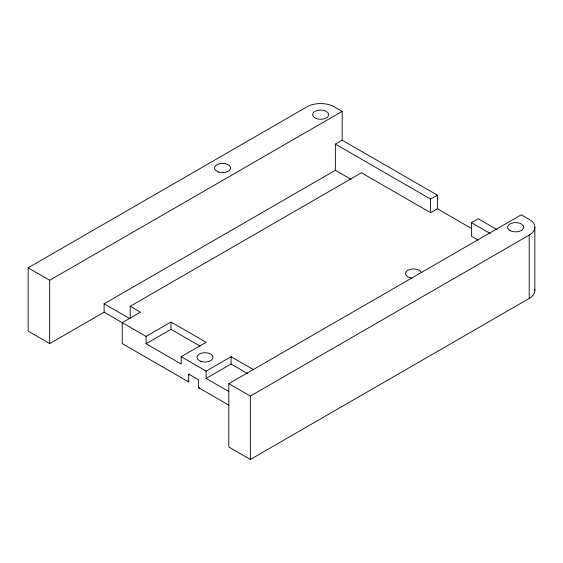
<?xml version="1.0" encoding="UTF-8"?>
<svg xmlns="http://www.w3.org/2000/svg" width="563" height="563" viewBox="0 0 563 563"><rect width="100%" height="100%" fill="white"/><g stroke="black" fill="none" stroke-linecap="round" stroke-linejoin="round"><path stroke-width="0.84" d="M146.049 336.4L146.049 343.733L181.187 364.022L181.187 356.689L206.128 342.29L170.99 322.001L146.049 336.4L104.106 312.184L49.692 343.606L28.15 331.164L28.15 267.812L307.025 106.808A19.241 11.105 0 0 1 334.232 106.808L342.163 111.39L342.163 140.187L437.388 195.164L437.388 208.774L471.4 228.409M28.15 267.812L49.692 280.247L342.163 111.39M104.106 312.184L104.106 303.809L335.365 170.293L335.365 144.114L342.163 140.187M130.18 318.025L130.18 306.293L361.439 172.778L430.589 212.701L437.388 208.774M146.049 343.733L170.99 329.334L200.146 346.168M335.365 144.114L430.589 199.091L437.388 195.164M181.187 356.689L206.128 371.094L231.069 356.689L253.484 369.631M478.057 240.105L471.4 236.263L471.4 222.652L478.205 218.726L497.094 229.634M206.128 371.094L206.128 378.42L231.069 364.022L247.509 373.515M228.803 383.656L521.282 214.799L529.213 219.38A19.241 11.105 0 0 1 529.213 235.088L529.213 298.439L250.345 459.45L228.803 447.015L228.803 383.656L250.345 396.092L529.213 235.088M130.18 306.293L140.377 312.184L122.241 322.655L122.241 343.606L188.725 381.981L188.725 374.128L198.598 379.835L198.598 387.689L199.823 387.977M471.4 222.652L490.296 233.561M335.365 170.293L351.009 179.323M104.106 303.809L129.434 318.433M206.128 378.42L228.803 391.51M198.598 387.689L228.803 405.128M187.965 380.926L188.725 381.981M534.85 227.234L534.85 290.585M430.589 199.091L430.589 212.701M250.345 396.092L250.345 459.45M231.069 356.689L231.069 364.022M170.99 322.001L170.99 329.334M49.692 280.247L49.692 343.606M411.511 278.045A8.016 4.631 0 0 1 407.915 270.296A8.016 4.631 0 0 1 421.328 272.372M534.688 289.136A19.241 11.105 0 0 1 529.213 298.439M188.295 375.021A17.636 10.183 0 0 1 189.182 373.783M200.991 361.355A8.016 4.631 0 0 0 213.011 357.343A8.016 4.631 0 0 0 200.991 353.339A8.016 4.631 0 0 0 200.991 361.355M509.944 230.506A8.016 4.631 0 0 0 523.358 228.43A8.016 4.631 0 0 0 513.54 222.765A8.016 4.631 0 0 0 509.944 230.506M316.617 118.666A8.016 4.631 0 0 0 328.644 114.662A8.016 4.631 0 0 0 316.617 110.651A8.016 4.631 0 0 0 316.617 118.666M218.557 172.011A8.016 4.631 0 0 0 230.584 167.999A8.016 4.631 0 0 0 218.557 163.995A8.016 4.631 0 0 0 218.557 172.011"/></g></svg>
